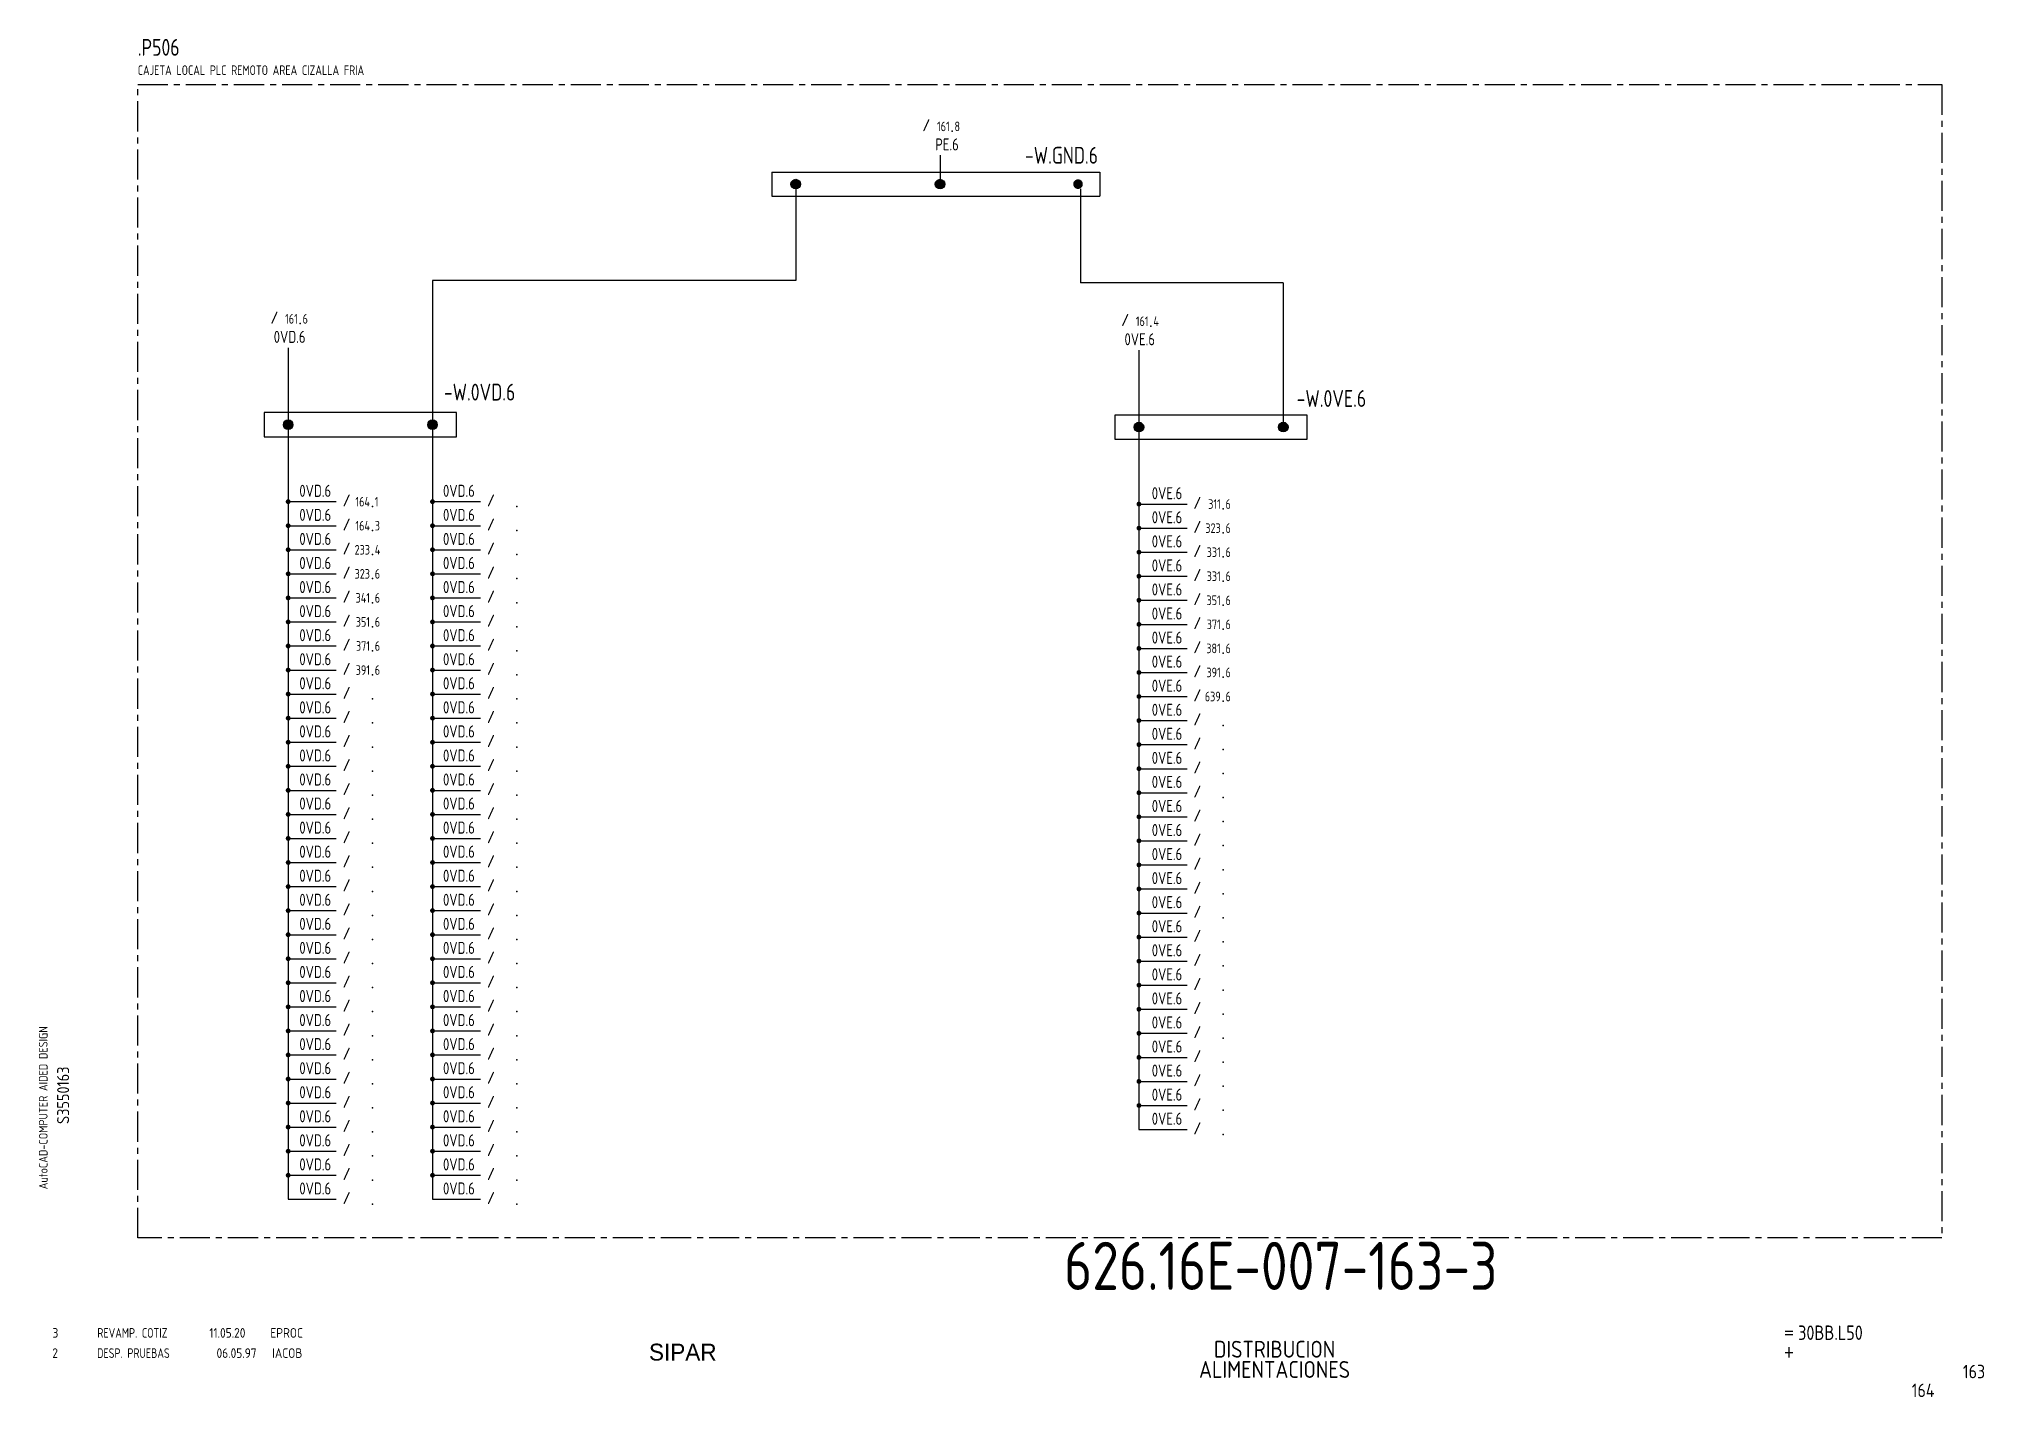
# Model space of a CAD drawing. Extents: x 10 to 414, y 6 to 288.
import ezdxf
from ezdxf.enums import TextEntityAlignment as Align

# ---------------------------------------------------------------- set-up
doc = ezdxf.new("R2010")
doc.units = 0
doc.header["$LTSCALE"] = 5
doc.header["$MEASUREMENT"] = 0
doc.header["$PDSIZE"] = -2
doc.linetypes.add('CENTER', pattern=[2, 1.25, -0.25, 0.25, -0.25])
doc.layers.get('0').update_dxf_attribs({"linetype": 'CONTINUOUS'})
doc.layers.add('CART', color=7, linetype='CONTINUOUS')
doc.styles.add('DIN', font='DIN.shx', dxfattribs={"width": 0.85})
doc.styles.add('ISO', font='DIN', dxfattribs={"width": 0.8})
doc.styles.add('N', font='ROMANS', dxfattribs={"width": 0.85, "height": 3})
doc.styles.add('SIMPLEX', font='SIMPLEX', dxfattribs={"width": 0.85})
doc.styles.add('X', font='UNIV.SHX', dxfattribs={"height": 3.5})

# ---------------------------------------------------------------- blocks, each defined once
blk = doc.blocks.new('CEI1076')
blk.add_point((-3.5, -1))
at = {"style": 'ISO'}
blk.add_text('/', height=2.5, dxfattribs=at).set_placement((-8, -1), align=Align.RIGHT)
for tag, height, style, flags, p in [('FG', 2, 'ISO', 8, (-4, -1)), ('#LINEA', 2.5, 'SIMPLEX', 1, (13.5, -4))]:
    blk.add_attdef(tag, text='', height=height, dxfattribs=dict(style=style, flags=flags)).set_placement(p, align=Align.RIGHT)
for tag, p, height, style, flags in [('CAT', (-3, -1), 2, 'ISO', 8), ('PRES', (2.5, -8.5), 2.5, 'SIMPLEX', 9)]:
    blk.add_attdef(tag, p, '', height=height, dxfattribs=dict(style=style, flags=flags))
at = {"color": 7, "linetype": 'Continuous', "style": 'ISO'}
blk.add_attdef('NOME', (3.5, 1), '', height=2.5, dxfattribs=at)
blk = doc.blocks.new('NOTA')
at = {"color": 5, "linetype": 'Continuous'}
blk.add_line((0, 0), (0, 0), dxfattribs=at)
at = {"color": 3, "style": 'DIN', "width": 0.8}
blk.add_attdef('NOME', text='', height=3.5, dxfattribs=at).set_placement((0, 0), align=Align.MIDDLE)
at = {"color": 7, "style": 'SIMPLEX', "flags": 9}
for tag, p in [('TIPO', (-2.04, -5.14)), ('QUADRO', (-2.04, -7.64))]:
    blk.add_attdef(tag, p, '', height=1, dxfattribs=at)
blk = doc.blocks.new('BOX')
at = {"color": 3, "style": 'ISO', "width": 0.8}
blk.add_attdef('BOX', (0, 6), '', height=3.5, dxfattribs=at)
at = {"color": 7, "style": 'ISO', "width": 0.8}
blk.add_attdef('DESC', (0, 2), '', height=2, dxfattribs=at)
blk = doc.blocks.new('REV2')
at = {"color": 3, "style": 'DIN'}
for s, width, p in [('2', 0.9, (12.45, 13.79)), ('DESP. PRUEBAS', 0.8, (21.76, 13.79)), ('06.05.97', 0.9, (46.59, 13.79)), ('IACOB', 0.9, (58.16, 13.79))]:
    blk.add_text(s, height=2, dxfattribs=dict(at, width=width)).set_placement(p)

msp = doc.modelspace()

# ---------------------------------------------------------------- linework, layer by layer
for p, q in [((196.98, 263.76), (196.98, 257.76)), ((166.98, 258.01), (166.98, 237.76)), ((226.15, 256.76), (226.15, 237.26)), ((91.48, 237.76), (91.48, 46.76)), ((166.98, 237.76), (91.48, 237.76)), ((268.31, 237.26), (226.15, 237.26)), ((268.31, 237.26), (268.31, 207.76)), ((61.48, 223.76), (61.48, 207.76)), ((238.31, 223.26), (238.31, 207.26)), ((61.48, 207.26), (61.48, 46.76)), ((238.31, 206.76), (238.31, 61.26)), ((61.48, 191.76), (71.48, 191.76)), ((91.48, 191.76), (101.48, 191.76)), ((238.31, 191.26), (248.31, 191.26)), ((61.48, 186.76), (71.48, 186.76)), ((91.48, 186.76), (101.48, 186.76)), ((238.31, 186.26), (248.31, 186.26)), ((61.48, 181.76), (71.48, 181.76)), ((91.48, 181.76), (101.48, 181.76)), ((238.31, 181.26), (248.31, 181.26)), ((61.48, 176.76), (71.48, 176.76)), ((91.48, 176.76), (101.48, 176.76)), ((238.31, 176.26), (248.31, 176.26)), ((61.48, 171.76), (71.48, 171.76)), ((91.48, 171.76), (101.48, 171.76)), ((238.31, 171.26), (248.31, 171.26)), ((61.48, 166.76), (71.48, 166.76)), ((91.48, 166.76), (101.48, 166.76)), ((238.31, 166.26), (248.31, 166.26)), ((61.48, 161.76), (71.48, 161.76)), ((91.48, 161.76), (101.48, 161.76)), ((238.31, 161.26), (248.31, 161.26)), ((61.48, 156.76), (71.48, 156.76)), ((91.48, 156.76), (101.48, 156.76)), ((238.31, 156.26), (248.31, 156.26)), ((61.48, 151.76), (71.48, 151.76)), ((91.48, 151.76), (101.48, 151.76)), ((238.31, 151.26), (248.31, 151.26)), ((61.48, 146.76), (71.48, 146.76)), ((91.48, 146.76), (101.48, 146.76)), ((238.31, 146.26), (248.31, 146.26)), ((61.48, 141.76), (71.48, 141.76)), ((91.48, 141.76), (101.48, 141.76)), ((238.31, 141.26), (248.31, 141.26)), ((61.48, 136.76), (71.48, 136.76)), ((91.48, 136.76), (101.48, 136.76)), ((238.31, 136.26), (248.31, 136.26)), ((61.48, 131.76), (71.48, 131.76)), ((91.48, 131.76), (101.48, 131.76)), ((238.31, 131.26), (248.31, 131.26)), ((61.48, 126.76), (71.48, 126.76)), ((91.48, 126.76), (101.48, 126.76)), ((238.31, 126.26), (248.31, 126.26)), ((61.48, 121.76), (71.48, 121.76)), ((91.48, 121.76), (101.48, 121.76)), ((238.31, 121.26), (248.31, 121.26)), ((61.48, 116.76), (71.48, 116.76)), ((91.48, 116.76), (101.48, 116.76)), ((238.31, 116.26), (248.31, 116.26)), ((61.48, 111.76), (71.48, 111.76)), ((91.48, 111.76), (101.48, 111.76)), ((238.31, 111.26), (248.31, 111.26)), ((61.48, 106.76), (71.48, 106.76)), ((91.48, 106.76), (101.48, 106.76)), ((238.31, 106.26), (248.31, 106.26)), ((61.48, 101.76), (71.48, 101.76)), ((91.48, 101.76), (101.48, 101.76)), ((238.31, 101.26), (248.31, 101.26)), ((61.48, 96.76), (71.48, 96.76)), ((91.48, 96.76), (101.48, 96.76)), ((238.31, 96.26), (248.31, 96.26)), ((61.48, 91.76), (71.48, 91.76)), ((91.48, 91.76), (101.48, 91.76)), ((238.31, 91.26), (248.31, 91.26)), ((61.48, 86.76), (71.48, 86.76)), ((91.48, 86.76), (101.48, 86.76)), ((238.31, 86.26), (248.31, 86.26)), ((61.48, 81.76), (71.48, 81.76)), ((91.48, 81.76), (101.48, 81.76)), ((238.31, 81.26), (248.31, 81.26)), ((61.48, 76.76), (71.48, 76.76)), ((91.48, 76.76), (101.48, 76.76)), ((238.31, 76.26), (248.31, 76.26)), ((61.48, 71.76), (71.48, 71.76)), ((91.48, 71.76), (101.48, 71.76)), ((238.31, 71.26), (248.31, 71.26)), ((61.48, 66.76), (71.48, 66.76)), ((91.48, 66.76), (101.48, 66.76)), ((238.31, 66.26), (248.31, 66.26)), ((61.48, 61.76), (71.48, 61.76)), ((91.48, 61.76), (101.48, 61.76)), ((238.31, 61.26), (248.31, 61.26)), ((61.48, 56.76), (71.48, 56.76)), ((91.48, 56.76), (101.48, 56.76)), ((61.48, 51.76), (71.48, 51.76)), ((91.48, 51.76), (101.48, 51.76)), ((61.48, 46.76), (71.48, 46.76)), ((91.48, 46.76), (101.48, 46.76))]:
    msp.add_line(p, q)
at = {"color": 4}
for p, q in [((161.98, 260.26), (161.98, 255.26)), ((230.15, 260.26), (230.15, 255.26)), ((56.48, 210.26), (56.48, 205.26)), ((96.48, 210.26), (56.48, 210.26)), ((96.48, 205.26), (96.48, 210.26)), ((233.31, 209.76), (233.31, 204.76)), ((273.31, 209.76), (233.31, 209.76)), ((273.31, 204.76), (273.31, 209.76)), ((56.48, 205.26), (96.48, 205.26)), ((233.31, 204.76), (273.31, 204.76))]:
    msp.add_line(p, q, dxfattribs=at)
at = {"color": 4, "linetype": 'Continuous'}
for p, q in [((161.98, 260.26), (230.15, 260.26)), ((161.98, 255.26), (230.15, 255.26))]:
    msp.add_line(p, q, dxfattribs=at)
at = {"color": 3, "linetype": 'CENTER'}
msp.add_lwpolyline([(30.21, 38.73), (30.21, 278.44), (405.21, 278.44), (405.21, 38.73)], close=True, dxfattribs=at)
for points, const_width in [([(166.48, 257.76, 1), (167.48, 257.76, 1)], 1), ([(196.48, 257.76, 1), (197.48, 257.76, 1)], 1), ([(225.15, 257.76, 1), (226.15, 257.76, 1)], 1), ([(60.98, 207.76, 1), (61.98, 207.76, 1)], 1), ([(90.98, 207.76, 1), (91.98, 207.76, 1)], 1), ([(237.81, 207.26, 1), (238.81, 207.26, 1)], 1), ([(267.81, 207.26, 1), (268.81, 207.26, 1)], 1), ([(61.23, 191.76, 1), (61.73, 191.76, 1)], 0.5), ([(91.23, 191.76, 1), (91.73, 191.76, 1)], 0.5), ([(238.06, 191.26, 1), (238.56, 191.26, 1)], 0.5), ([(61.23, 186.76, 1), (61.73, 186.76, 1)], 0.5), ([(91.23, 186.76, 1), (91.73, 186.76, 1)], 0.5), ([(238.06, 186.26, 1), (238.56, 186.26, 1)], 0.5), ([(61.23, 181.76, 1), (61.73, 181.76, 1)], 0.5), ([(91.23, 181.76, 1), (91.73, 181.76, 1)], 0.5), ([(238.06, 181.26, 1), (238.56, 181.26, 1)], 0.5), ([(61.23, 176.76, 1), (61.73, 176.76, 1)], 0.5), ([(91.23, 176.76, 1), (91.73, 176.76, 1)], 0.5), ([(238.06, 176.26, 1), (238.56, 176.26, 1)], 0.5), ([(61.23, 171.76, 1), (61.73, 171.76, 1)], 0.5), ([(91.23, 171.76, 1), (91.73, 171.76, 1)], 0.5), ([(238.06, 171.26, 1), (238.56, 171.26, 1)], 0.5), ([(61.23, 166.76, 1), (61.73, 166.76, 1)], 0.5), ([(91.23, 166.76, 1), (91.73, 166.76, 1)], 0.5), ([(238.06, 166.26, 1), (238.56, 166.26, 1)], 0.5), ([(61.23, 161.76, 1), (61.73, 161.76, 1)], 0.5), ([(91.23, 161.76, 1), (91.73, 161.76, 1)], 0.5), ([(238.06, 161.26, 1), (238.56, 161.26, 1)], 0.5), ([(61.23, 156.76, 1), (61.73, 156.76, 1)], 0.5), ([(91.23, 156.76, 1), (91.73, 156.76, 1)], 0.5), ([(238.06, 156.26, 1), (238.56, 156.26, 1)], 0.5), ([(61.23, 151.76, 1), (61.73, 151.76, 1)], 0.5), ([(91.23, 151.76, 1), (91.73, 151.76, 1)], 0.5), ([(238.06, 151.26, 1), (238.56, 151.26, 1)], 0.5), ([(61.23, 146.76, 1), (61.73, 146.76, 1)], 0.5), ([(91.23, 146.76, 1), (91.73, 146.76, 1)], 0.5), ([(238.06, 146.26, 1), (238.56, 146.26, 1)], 0.5), ([(61.23, 141.76, 1), (61.73, 141.76, 1)], 0.5), ([(91.23, 141.76, 1), (91.73, 141.76, 1)], 0.5), ([(238.06, 141.26, 1), (238.56, 141.26, 1)], 0.5), ([(61.23, 136.76, 1), (61.73, 136.76, 1)], 0.5), ([(91.23, 136.76, 1), (91.73, 136.76, 1)], 0.5), ([(238.06, 136.26, 1), (238.56, 136.26, 1)], 0.5), ([(61.23, 131.76, 1), (61.73, 131.76, 1)], 0.5), ([(91.23, 131.76, 1), (91.73, 131.76, 1)], 0.5), ([(238.06, 131.26, 1), (238.56, 131.26, 1)], 0.5), ([(61.23, 126.76, 1), (61.73, 126.76, 1)], 0.5), ([(91.23, 126.76, 1), (91.73, 126.76, 1)], 0.5), ([(238.06, 126.26, 1), (238.56, 126.26, 1)], 0.5), ([(61.23, 121.76, 1), (61.73, 121.76, 1)], 0.5), ([(91.23, 121.76, 1), (91.73, 121.76, 1)], 0.5), ([(238.06, 121.26, 1), (238.56, 121.26, 1)], 0.5), ([(61.23, 116.76, 1), (61.73, 116.76, 1)], 0.5), ([(91.23, 116.76, 1), (91.73, 116.76, 1)], 0.5), ([(238.06, 116.26, 1), (238.56, 116.26, 1)], 0.5), ([(61.23, 111.76, 1), (61.73, 111.76, 1)], 0.5), ([(91.23, 111.76, 1), (91.73, 111.76, 1)], 0.5), ([(238.06, 111.26, 1), (238.56, 111.26, 1)], 0.5), ([(61.23, 106.76, 1), (61.73, 106.76, 1)], 0.5), ([(91.23, 106.76, 1), (91.73, 106.76, 1)], 0.5), ([(238.06, 106.26, 1), (238.56, 106.26, 1)], 0.5), ([(61.23, 101.76, 1), (61.73, 101.76, 1)], 0.5), ([(91.23, 101.76, 1), (91.73, 101.76, 1)], 0.5), ([(238.06, 101.26, 1), (238.56, 101.26, 1)], 0.5), ([(61.23, 96.76, 1), (61.73, 96.76, 1)], 0.5), ([(91.23, 96.76, 1), (91.73, 96.76, 1)], 0.5), ([(238.06, 96.26, 1), (238.56, 96.26, 1)], 0.5), ([(61.23, 91.76, 1), (61.73, 91.76, 1)], 0.5), ([(91.23, 91.76, 1), (91.73, 91.76, 1)], 0.5), ([(238.06, 91.26, 1), (238.56, 91.26, 1)], 0.5), ([(61.23, 86.76, 1), (61.73, 86.76, 1)], 0.5), ([(91.23, 86.76, 1), (91.73, 86.76, 1)], 0.5), ([(238.06, 86.26, 1), (238.56, 86.26, 1)], 0.5), ([(61.23, 81.76, 1), (61.73, 81.76, 1)], 0.5), ([(91.23, 81.76, 1), (91.73, 81.76, 1)], 0.5), ([(238.06, 81.26, 1), (238.56, 81.26, 1)], 0.5), ([(61.23, 76.76, 1), (61.73, 76.76, 1)], 0.5), ([(91.23, 76.76, 1), (91.73, 76.76, 1)], 0.5), ([(238.06, 76.26, 1), (238.56, 76.26, 1)], 0.5), ([(61.23, 71.76, 1), (61.73, 71.76, 1)], 0.5), ([(91.23, 71.76, 1), (91.73, 71.76, 1)], 0.5), ([(238.06, 71.26, 1), (238.56, 71.26, 1)], 0.5), ([(61.23, 66.76, 1), (61.73, 66.76, 1)], 0.5), ([(91.23, 66.76, 1), (91.73, 66.76, 1)], 0.5), ([(238.06, 66.26, 1), (238.56, 66.26, 1)], 0.5), ([(61.23, 61.76, 1), (61.73, 61.76, 1)], 0.5), ([(91.23, 61.76, 1), (91.73, 61.76, 1)], 0.5), ([(61.23, 56.76, 1), (61.73, 56.76, 1)], 0.5), ([(91.23, 56.76, 1), (91.73, 56.76, 1)], 0.5), ([(61.23, 51.76, 1), (61.73, 51.76, 1)], 0.5), ([(91.23, 51.76, 1), (91.73, 51.76, 1)], 0.5)]:
    msp.add_lwpolyline(points, format="xyb", close=True, dxfattribs=dict(const_width=const_width))
for centre in [(166.98, 257.76), (196.98, 257.76), (61.48, 207.76), (91.48, 207.76), (238.31, 207.26), (268.31, 207.26)]:
    msp.add_circle(centre, 1)
at = {"linetype": 'Continuous'}
msp.add_arc((226.15, 257.26), 0.5, 90, 180, dxfattribs=at)

# ---------------------------------------------------------------- block references
for name, p, values in [('BOX', (30.21, 278.44), {'BOX': '.P506', 'DESC': 'CAJETA LOCAL PLC REMOTO AREA CIZALLA FRIA'}), ('NOTA', (222.22, 263.76), {'NOME': '-W.GND.6'})]:
    msp.add_blockref(name, p).add_auto_attribs(values)
ref = msp.add_blockref('CEI1076', (202.98, 269.76))
ref.add_attrib('NOME', 'PE.6', (195.98, 264.76), dxfattribs={"color": 7, "linetype": 'Continuous', "height": 2.5, "style": 'DIN', "width": 0.8})
ref.add_attrib('FG', '161', dxfattribs={"height": 2, "style": 'DIN', "width": 0.8, "flags": 8}).set_placement((198.98, 268.76), align=Align.RIGHT)
ref.add_attrib('CAT', '8', (199.98, 268.76), dxfattribs={"height": 2, "style": 'DIN', "width": 0.8, "flags": 8})
ref = msp.add_blockref('CEI1076', (67.48, 229.76))
ref.add_attrib('NOME', '0VD.6', (58.48, 224.76), dxfattribs={"color": 7, "linetype": 'Continuous', "height": 2.5, "style": 'DIN', "width": 0.8})
ref.add_attrib('FG', '161', dxfattribs={"height": 2, "style": 'DIN', "width": 0.8, "flags": 8}).set_placement((63.48, 228.76), align=Align.RIGHT)
ref.add_attrib('CAT', '6', (64.48, 228.76), dxfattribs={"height": 2, "style": 'DIN', "width": 0.8, "flags": 8})
ref = msp.add_blockref('CEI1076', (244.31, 229.26))
ref.add_attrib('NOME', '0VE.6', (235.31, 224.26), dxfattribs={"color": 7, "linetype": 'Continuous', "height": 2.5, "style": 'DIN', "width": 0.8})
ref.add_attrib('FG', '161', dxfattribs={"height": 2, "style": 'DIN', "width": 0.8, "flags": 8}).set_placement((240.31, 228.26), align=Align.RIGHT)
ref.add_attrib('CAT', '4', (241.31, 228.26), dxfattribs={"height": 2, "style": 'DIN', "width": 0.8, "flags": 8})
ref = msp.add_blockref('NOTA', (99.48, 214.26))
ref.add_attrib('NOME', '-W.0VD.6', dxfattribs={"color": 3, "height": 3.5, "style": 'DIN', "width": 0.8}).set_placement((101.27, 214.53), align=Align.MIDDLE)
ref = msp.add_blockref('NOTA', (276.33, 213.76))
ref.add_attrib('NOME', '-W.0VE.6', dxfattribs={"color": 3, "height": 3.5, "style": 'DIN', "width": 0.8}).set_placement((278.32, 213.21), align=Align.MIDDLE)
ref = msp.add_blockref('CEI1076', (82.48, 191.76))
ref.add_attrib('NOME', '0VD.6', (63.8, 192.76), dxfattribs={"color": 7, "linetype": 'Continuous', "height": 2.5, "style": 'DIN', "width": 0.8})
ref.add_attrib('FG', '164', dxfattribs={"height": 2, "style": 'DIN', "width": 0.8, "flags": 8}).set_placement((78.48, 190.76), align=Align.RIGHT)
ref.add_attrib('CAT', '1', (79.48, 190.76), dxfattribs={"height": 2, "style": 'DIN', "width": 0.8, "flags": 8})
ref = msp.add_blockref('CEI1076', (112.48, 191.76))
ref.add_attrib('NOME', '0VD.6', (93.66, 192.76), dxfattribs={"color": 7, "linetype": 'Continuous', "height": 2.5, "style": 'DIN', "width": 0.8})
ref = msp.add_blockref('CEI1076', (259.31, 191.26))
ref.add_attrib('NOME', '0VE.6', (240.98, 192.26), dxfattribs={"color": 7, "linetype": 'Continuous', "height": 2.5, "style": 'DIN', "width": 0.8})
ref.add_attrib('FG', '311', dxfattribs={"height": 2, "style": 'DIN', "width": 0.8, "flags": 8}).set_placement((255.31, 190.26), align=Align.RIGHT)
ref.add_attrib('CAT', '6', (256.31, 190.26), dxfattribs={"height": 2, "style": 'DIN', "width": 0.8, "flags": 8})
ref = msp.add_blockref('CEI1076', (82.48, 186.76))
ref.add_attrib('NOME', '0VD.6', (63.8, 187.76), dxfattribs={"color": 7, "linetype": 'Continuous', "height": 2.5, "style": 'DIN', "width": 0.8})
ref.add_attrib('FG', '164', dxfattribs={"height": 2, "style": 'DIN', "width": 0.8, "flags": 8}).set_placement((78.48, 185.76), align=Align.RIGHT)
ref.add_attrib('CAT', '3', (79.48, 185.76), dxfattribs={"height": 2, "style": 'DIN', "width": 0.8, "flags": 8})
ref = msp.add_blockref('CEI1076', (112.48, 186.76))
ref.add_attrib('NOME', '0VD.6', (93.66, 187.76), dxfattribs={"color": 7, "linetype": 'Continuous', "height": 2.5, "style": 'DIN', "width": 0.8})
ref = msp.add_blockref('CEI1076', (259.31, 186.26))
ref.add_attrib('NOME', '0VE.6', (240.98, 187.26), dxfattribs={"color": 7, "linetype": 'Continuous', "height": 2.5, "style": 'DIN', "width": 0.8})
ref.add_attrib('FG', '323', dxfattribs={"height": 2, "style": 'DIN', "width": 0.8, "flags": 8}).set_placement((255.31, 185.26), align=Align.RIGHT)
ref.add_attrib('CAT', '6', (256.31, 185.26), dxfattribs={"height": 2, "style": 'DIN', "width": 0.8, "flags": 8})
ref = msp.add_blockref('CEI1076', (82.48, 181.76))
ref.add_attrib('NOME', '0VD.6', (63.8, 182.76), dxfattribs={"color": 7, "linetype": 'Continuous', "height": 2.5, "style": 'DIN', "width": 0.8})
ref.add_attrib('FG', '233', dxfattribs={"height": 2, "style": 'DIN', "width": 0.8, "flags": 8}).set_placement((78.48, 180.76), align=Align.RIGHT)
ref.add_attrib('CAT', '4', (79.48, 180.76), dxfattribs={"height": 2, "style": 'DIN', "width": 0.8, "flags": 8})
ref = msp.add_blockref('CEI1076', (112.48, 181.76))
ref.add_attrib('NOME', '0VD.6', (93.66, 182.76), dxfattribs={"color": 7, "linetype": 'Continuous', "height": 2.5, "style": 'DIN', "width": 0.8})
ref = msp.add_blockref('CEI1076', (259.31, 181.26))
ref.add_attrib('NOME', '0VE.6', (240.98, 182.26), dxfattribs={"color": 7, "linetype": 'Continuous', "height": 2.5, "style": 'DIN', "width": 0.8})
ref.add_attrib('FG', '331', dxfattribs={"height": 2, "style": 'DIN', "width": 0.8, "flags": 8}).set_placement((255.31, 180.26), align=Align.RIGHT)
ref.add_attrib('CAT', '6', (256.31, 180.26), dxfattribs={"height": 2, "style": 'DIN', "width": 0.8, "flags": 8})
ref = msp.add_blockref('CEI1076', (82.48, 176.76))
ref.add_attrib('NOME', '0VD.6', (63.8, 177.76), dxfattribs={"color": 7, "linetype": 'Continuous', "height": 2.5, "style": 'DIN', "width": 0.8})
ref.add_attrib('FG', '323', dxfattribs={"height": 2, "style": 'DIN', "width": 0.8, "flags": 8}).set_placement((78.48, 175.76), align=Align.RIGHT)
ref.add_attrib('CAT', '6', (79.48, 175.76), dxfattribs={"height": 2, "style": 'DIN', "width": 0.8, "flags": 8})
ref = msp.add_blockref('CEI1076', (112.48, 176.76))
ref.add_attrib('NOME', '0VD.6', (93.66, 177.76), dxfattribs={"color": 7, "linetype": 'Continuous', "height": 2.5, "style": 'DIN', "width": 0.8})
ref = msp.add_blockref('CEI1076', (259.31, 176.26))
ref.add_attrib('NOME', '0VE.6', (240.98, 177.26), dxfattribs={"color": 7, "linetype": 'Continuous', "height": 2.5, "style": 'DIN', "width": 0.8})
ref.add_attrib('FG', '331', dxfattribs={"height": 2, "style": 'DIN', "width": 0.8, "flags": 8}).set_placement((255.31, 175.26), align=Align.RIGHT)
ref.add_attrib('CAT', '6', (256.31, 175.26), dxfattribs={"height": 2, "style": 'DIN', "width": 0.8, "flags": 8})
ref = msp.add_blockref('CEI1076', (82.48, 171.76))
ref.add_attrib('NOME', '0VD.6', (63.8, 172.76), dxfattribs={"color": 7, "linetype": 'Continuous', "height": 2.5, "style": 'DIN', "width": 0.8})
ref.add_attrib('FG', '341', dxfattribs={"height": 2, "style": 'DIN', "width": 0.8, "flags": 8}).set_placement((78.48, 170.76), align=Align.RIGHT)
ref.add_attrib('CAT', '6', (79.48, 170.76), dxfattribs={"height": 2, "style": 'DIN', "width": 0.8, "flags": 8})
ref = msp.add_blockref('CEI1076', (112.48, 171.76))
ref.add_attrib('NOME', '0VD.6', (93.66, 172.76), dxfattribs={"color": 7, "linetype": 'Continuous', "height": 2.5, "style": 'DIN', "width": 0.8})
ref = msp.add_blockref('CEI1076', (259.31, 171.26))
ref.add_attrib('NOME', '0VE.6', (240.98, 172.26), dxfattribs={"color": 7, "linetype": 'Continuous', "height": 2.5, "style": 'DIN', "width": 0.8})
ref.add_attrib('FG', '351', dxfattribs={"height": 2, "style": 'DIN', "width": 0.8, "flags": 8}).set_placement((255.31, 170.26), align=Align.RIGHT)
ref.add_attrib('CAT', '6', (256.31, 170.26), dxfattribs={"height": 2, "style": 'DIN', "width": 0.8, "flags": 8})
ref = msp.add_blockref('CEI1076', (82.48, 166.76))
ref.add_attrib('NOME', '0VD.6', (63.8, 167.76), dxfattribs={"color": 7, "linetype": 'Continuous', "height": 2.5, "style": 'DIN', "width": 0.8})
ref.add_attrib('FG', '351', dxfattribs={"height": 2, "style": 'DIN', "width": 0.8, "flags": 8}).set_placement((78.48, 165.76), align=Align.RIGHT)
ref.add_attrib('CAT', '6', (79.48, 165.76), dxfattribs={"height": 2, "style": 'DIN', "width": 0.8, "flags": 8})
ref = msp.add_blockref('CEI1076', (112.48, 166.76))
ref.add_attrib('NOME', '0VD.6', (93.66, 167.76), dxfattribs={"color": 7, "linetype": 'Continuous', "height": 2.5, "style": 'DIN', "width": 0.8})
ref = msp.add_blockref('CEI1076', (259.31, 166.26))
ref.add_attrib('NOME', '0VE.6', (240.98, 167.26), dxfattribs={"color": 7, "linetype": 'Continuous', "height": 2.5, "style": 'DIN', "width": 0.8})
ref.add_attrib('FG', '371', dxfattribs={"height": 2, "style": 'DIN', "width": 0.8, "flags": 8}).set_placement((255.31, 165.26), align=Align.RIGHT)
ref.add_attrib('CAT', '6', (256.31, 165.26), dxfattribs={"height": 2, "style": 'DIN', "width": 0.8, "flags": 8})
ref = msp.add_blockref('CEI1076', (82.48, 161.76))
ref.add_attrib('NOME', '0VD.6', (63.8, 162.76), dxfattribs={"color": 7, "linetype": 'Continuous', "height": 2.5, "style": 'DIN', "width": 0.8})
ref.add_attrib('FG', '371', dxfattribs={"height": 2, "style": 'DIN', "width": 0.8, "flags": 8}).set_placement((78.48, 160.76), align=Align.RIGHT)
ref.add_attrib('CAT', '6', (79.48, 160.76), dxfattribs={"height": 2, "style": 'DIN', "width": 0.8, "flags": 8})
ref = msp.add_blockref('CEI1076', (112.48, 161.76))
ref.add_attrib('NOME', '0VD.6', (93.66, 162.76), dxfattribs={"color": 7, "linetype": 'Continuous', "height": 2.5, "style": 'DIN', "width": 0.8})
ref = msp.add_blockref('CEI1076', (259.31, 161.26))
ref.add_attrib('NOME', '0VE.6', (240.98, 162.26), dxfattribs={"color": 7, "linetype": 'Continuous', "height": 2.5, "style": 'DIN', "width": 0.8})
ref.add_attrib('FG', '381', dxfattribs={"height": 2, "style": 'DIN', "width": 0.8, "flags": 8}).set_placement((255.31, 160.26), align=Align.RIGHT)
ref.add_attrib('CAT', '6', (256.31, 160.26), dxfattribs={"height": 2, "style": 'DIN', "width": 0.8, "flags": 8})
ref = msp.add_blockref('CEI1076', (82.48, 156.76))
ref.add_attrib('NOME', '0VD.6', (63.8, 157.76), dxfattribs={"color": 7, "linetype": 'Continuous', "height": 2.5, "style": 'DIN', "width": 0.8})
ref.add_attrib('FG', '391', dxfattribs={"height": 2, "style": 'DIN', "width": 0.8, "flags": 8}).set_placement((78.48, 155.76), align=Align.RIGHT)
ref.add_attrib('CAT', '6', (79.48, 155.76), dxfattribs={"height": 2, "style": 'DIN', "width": 0.8, "flags": 8})
ref = msp.add_blockref('CEI1076', (112.48, 156.76))
ref.add_attrib('NOME', '0VD.6', (93.66, 157.76), dxfattribs={"color": 7, "linetype": 'Continuous', "height": 2.5, "style": 'DIN', "width": 0.8})
ref = msp.add_blockref('CEI1076', (259.31, 156.26))
ref.add_attrib('NOME', '0VE.6', (240.98, 157.26), dxfattribs={"color": 7, "linetype": 'Continuous', "height": 2.5, "style": 'DIN', "width": 0.8})
ref.add_attrib('FG', '391', dxfattribs={"height": 2, "style": 'DIN', "width": 0.8, "flags": 8}).set_placement((255.31, 155.26), align=Align.RIGHT)
ref.add_attrib('CAT', '6', (256.31, 155.26), dxfattribs={"height": 2, "style": 'DIN', "width": 0.8, "flags": 8})
ref = msp.add_blockref('CEI1076', (82.48, 151.76))
ref.add_attrib('NOME', '0VD.6', (63.8, 152.76), dxfattribs={"color": 7, "linetype": 'Continuous', "height": 2.5, "style": 'DIN', "width": 0.8})
ref = msp.add_blockref('CEI1076', (112.48, 151.76))
ref.add_attrib('NOME', '0VD.6', (93.66, 152.76), dxfattribs={"color": 7, "linetype": 'Continuous', "height": 2.5, "style": 'DIN', "width": 0.8})
ref = msp.add_blockref('CEI1076', (259.31, 151.26))
ref.add_attrib('NOME', '0VE.6', (240.98, 152.26), dxfattribs={"color": 7, "linetype": 'Continuous', "height": 2.5, "style": 'DIN', "width": 0.8})
ref.add_attrib('FG', '639', dxfattribs={"height": 2, "style": 'DIN', "width": 0.8, "flags": 8}).set_placement((255.31, 150.26), align=Align.RIGHT)
ref.add_attrib('CAT', '6', (256.31, 150.26), dxfattribs={"height": 2, "style": 'DIN', "width": 0.8, "flags": 8})
ref = msp.add_blockref('CEI1076', (82.48, 146.76))
ref.add_attrib('NOME', '0VD.6', (63.8, 147.76), dxfattribs={"color": 7, "linetype": 'Continuous', "height": 2.5, "style": 'DIN', "width": 0.8})
ref = msp.add_blockref('CEI1076', (112.48, 146.76))
ref.add_attrib('NOME', '0VD.6', (93.66, 147.76), dxfattribs={"color": 7, "linetype": 'Continuous', "height": 2.5, "style": 'DIN', "width": 0.8})
ref = msp.add_blockref('CEI1076', (259.31, 146.26))
ref.add_attrib('NOME', '0VE.6', (240.98, 147.26), dxfattribs={"color": 7, "linetype": 'Continuous', "height": 2.5, "style": 'DIN', "width": 0.8})
ref = msp.add_blockref('CEI1076', (82.48, 141.76))
ref.add_attrib('NOME', '0VD.6', (63.8, 142.76), dxfattribs={"color": 7, "linetype": 'Continuous', "height": 2.5, "style": 'DIN', "width": 0.8})
ref = msp.add_blockref('CEI1076', (112.48, 141.76))
ref.add_attrib('NOME', '0VD.6', (93.66, 142.76), dxfattribs={"color": 7, "linetype": 'Continuous', "height": 2.5, "style": 'DIN', "width": 0.8})
ref = msp.add_blockref('CEI1076', (259.31, 141.26))
ref.add_attrib('NOME', '0VE.6', (240.98, 142.26), dxfattribs={"color": 7, "linetype": 'Continuous', "height": 2.5, "style": 'DIN', "width": 0.8})
ref = msp.add_blockref('CEI1076', (82.48, 136.76))
ref.add_attrib('NOME', '0VD.6', (63.8, 137.76), dxfattribs={"color": 7, "linetype": 'Continuous', "height": 2.5, "style": 'DIN', "width": 0.8})
ref = msp.add_blockref('CEI1076', (112.48, 136.76))
ref.add_attrib('NOME', '0VD.6', (93.66, 137.76), dxfattribs={"color": 7, "linetype": 'Continuous', "height": 2.5, "style": 'DIN', "width": 0.8})
ref = msp.add_blockref('CEI1076', (259.31, 136.26))
ref.add_attrib('NOME', '0VE.6', (240.98, 137.26), dxfattribs={"color": 7, "linetype": 'Continuous', "height": 2.5, "style": 'DIN', "width": 0.8})
ref = msp.add_blockref('CEI1076', (82.48, 131.76))
ref.add_attrib('NOME', '0VD.6', (63.8, 132.76), dxfattribs={"color": 7, "linetype": 'Continuous', "height": 2.5, "style": 'DIN', "width": 0.8})
ref = msp.add_blockref('CEI1076', (112.48, 131.76))
ref.add_attrib('NOME', '0VD.6', (93.66, 132.76), dxfattribs={"color": 7, "linetype": 'Continuous', "height": 2.5, "style": 'DIN', "width": 0.8})
ref = msp.add_blockref('CEI1076', (259.31, 131.26))
ref.add_attrib('NOME', '0VE.6', (240.98, 132.26), dxfattribs={"color": 7, "linetype": 'Continuous', "height": 2.5, "style": 'DIN', "width": 0.8})
ref = msp.add_blockref('CEI1076', (82.48, 126.76))
ref.add_attrib('NOME', '0VD.6', (63.8, 127.76), dxfattribs={"color": 7, "linetype": 'Continuous', "height": 2.5, "style": 'DIN', "width": 0.8})
ref = msp.add_blockref('CEI1076', (112.48, 126.76))
ref.add_attrib('NOME', '0VD.6', (93.66, 127.76), dxfattribs={"color": 7, "linetype": 'Continuous', "height": 2.5, "style": 'DIN', "width": 0.8})
ref = msp.add_blockref('CEI1076', (259.31, 126.26))
ref.add_attrib('NOME', '0VE.6', (240.98, 127.26), dxfattribs={"color": 7, "linetype": 'Continuous', "height": 2.5, "style": 'DIN', "width": 0.8})
ref = msp.add_blockref('CEI1076', (82.48, 121.76))
ref.add_attrib('NOME', '0VD.6', (63.8, 122.76), dxfattribs={"color": 7, "linetype": 'Continuous', "height": 2.5, "style": 'DIN', "width": 0.8})
ref = msp.add_blockref('CEI1076', (112.48, 121.76))
ref.add_attrib('NOME', '0VD.6', (93.66, 122.76), dxfattribs={"color": 7, "linetype": 'Continuous', "height": 2.5, "style": 'DIN', "width": 0.8})
ref = msp.add_blockref('CEI1076', (259.31, 121.26))
ref.add_attrib('NOME', '0VE.6', (240.98, 122.26), dxfattribs={"color": 7, "linetype": 'Continuous', "height": 2.5, "style": 'DIN', "width": 0.8})
ref = msp.add_blockref('CEI1076', (82.48, 116.76))
ref.add_attrib('NOME', '0VD.6', (63.8, 117.76), dxfattribs={"color": 7, "linetype": 'Continuous', "height": 2.5, "style": 'DIN', "width": 0.8})
ref = msp.add_blockref('CEI1076', (112.48, 116.76))
ref.add_attrib('NOME', '0VD.6', (93.66, 117.76), dxfattribs={"color": 7, "linetype": 'Continuous', "height": 2.5, "style": 'DIN', "width": 0.8})
ref = msp.add_blockref('CEI1076', (259.31, 116.26))
ref.add_attrib('NOME', '0VE.6', (240.98, 117.26), dxfattribs={"color": 7, "linetype": 'Continuous', "height": 2.5, "style": 'DIN', "width": 0.8})
ref = msp.add_blockref('CEI1076', (82.48, 111.76))
ref.add_attrib('NOME', '0VD.6', (63.8, 112.76), dxfattribs={"color": 7, "linetype": 'Continuous', "height": 2.5, "style": 'DIN', "width": 0.8})
ref = msp.add_blockref('CEI1076', (112.48, 111.76))
ref.add_attrib('NOME', '0VD.6', (93.66, 112.76), dxfattribs={"color": 7, "linetype": 'Continuous', "height": 2.5, "style": 'DIN', "width": 0.8})
ref = msp.add_blockref('CEI1076', (259.31, 111.26))
ref.add_attrib('NOME', '0VE.6', (240.98, 112.26), dxfattribs={"color": 7, "linetype": 'Continuous', "height": 2.5, "style": 'DIN', "width": 0.8})
ref = msp.add_blockref('CEI1076', (82.48, 106.76))
ref.add_attrib('NOME', '0VD.6', (63.8, 107.76), dxfattribs={"color": 7, "linetype": 'Continuous', "height": 2.5, "style": 'DIN', "width": 0.8})
ref = msp.add_blockref('CEI1076', (112.48, 106.76))
ref.add_attrib('NOME', '0VD.6', (93.66, 107.76), dxfattribs={"color": 7, "linetype": 'Continuous', "height": 2.5, "style": 'DIN', "width": 0.8})
ref = msp.add_blockref('CEI1076', (259.31, 106.26))
ref.add_attrib('NOME', '0VE.6', (240.98, 107.26), dxfattribs={"color": 7, "linetype": 'Continuous', "height": 2.5, "style": 'DIN', "width": 0.8})
ref = msp.add_blockref('CEI1076', (82.48, 101.76))
ref.add_attrib('NOME', '0VD.6', (63.8, 102.76), dxfattribs={"color": 7, "linetype": 'Continuous', "height": 2.5, "style": 'DIN', "width": 0.8})
ref = msp.add_blockref('CEI1076', (112.48, 101.76))
ref.add_attrib('NOME', '0VD.6', (93.66, 102.76), dxfattribs={"color": 7, "linetype": 'Continuous', "height": 2.5, "style": 'DIN', "width": 0.8})
ref = msp.add_blockref('CEI1076', (259.31, 101.26))
ref.add_attrib('NOME', '0VE.6', (240.98, 102.26), dxfattribs={"color": 7, "linetype": 'Continuous', "height": 2.5, "style": 'DIN', "width": 0.8})
ref = msp.add_blockref('CEI1076', (82.48, 96.76))
ref.add_attrib('NOME', '0VD.6', (63.8, 97.76), dxfattribs={"color": 7, "linetype": 'Continuous', "height": 2.5, "style": 'DIN', "width": 0.8})
ref = msp.add_blockref('CEI1076', (112.48, 96.76))
ref.add_attrib('NOME', '0VD.6', (93.66, 97.76), dxfattribs={"color": 7, "linetype": 'Continuous', "height": 2.5, "style": 'DIN', "width": 0.8})
ref = msp.add_blockref('CEI1076', (259.31, 96.26))
ref.add_attrib('NOME', '0VE.6', (240.98, 97.26), dxfattribs={"color": 7, "linetype": 'Continuous', "height": 2.5, "style": 'DIN', "width": 0.8})
ref = msp.add_blockref('CEI1076', (82.48, 91.76))
ref.add_attrib('NOME', '0VD.6', (63.8, 92.76), dxfattribs={"color": 7, "linetype": 'Continuous', "height": 2.5, "style": 'DIN', "width": 0.8})
ref = msp.add_blockref('CEI1076', (112.48, 91.76))
ref.add_attrib('NOME', '0VD.6', (93.66, 92.76), dxfattribs={"color": 7, "linetype": 'Continuous', "height": 2.5, "style": 'DIN', "width": 0.8})
ref = msp.add_blockref('CEI1076', (259.31, 91.26))
ref.add_attrib('NOME', '0VE.6', (240.98, 92.26), dxfattribs={"color": 7, "linetype": 'Continuous', "height": 2.5, "style": 'DIN', "width": 0.8})
ref = msp.add_blockref('CEI1076', (82.48, 86.76))
ref.add_attrib('NOME', '0VD.6', (63.8, 87.76), dxfattribs={"color": 7, "linetype": 'Continuous', "height": 2.5, "style": 'DIN', "width": 0.8})
ref = msp.add_blockref('CEI1076', (112.48, 86.76))
ref.add_attrib('NOME', '0VD.6', (93.66, 87.76), dxfattribs={"color": 7, "linetype": 'Continuous', "height": 2.5, "style": 'DIN', "width": 0.8})
ref = msp.add_blockref('CEI1076', (259.31, 86.26))
ref.add_attrib('NOME', '0VE.6', (240.98, 87.26), dxfattribs={"color": 7, "linetype": 'Continuous', "height": 2.5, "style": 'DIN', "width": 0.8})
ref = msp.add_blockref('CEI1076', (82.48, 81.76))
ref.add_attrib('NOME', '0VD.6', (63.8, 82.76), dxfattribs={"color": 7, "linetype": 'Continuous', "height": 2.5, "style": 'DIN', "width": 0.8})
ref = msp.add_blockref('CEI1076', (112.48, 81.76))
ref.add_attrib('NOME', '0VD.6', (93.66, 82.76), dxfattribs={"color": 7, "linetype": 'Continuous', "height": 2.5, "style": 'DIN', "width": 0.8})
ref = msp.add_blockref('CEI1076', (259.31, 81.26))
ref.add_attrib('NOME', '0VE.6', (240.98, 82.26), dxfattribs={"color": 7, "linetype": 'Continuous', "height": 2.5, "style": 'DIN', "width": 0.8})
ref = msp.add_blockref('CEI1076', (82.48, 76.76))
ref.add_attrib('NOME', '0VD.6', (63.8, 77.76), dxfattribs={"color": 7, "linetype": 'Continuous', "height": 2.5, "style": 'DIN', "width": 0.8})
ref = msp.add_blockref('CEI1076', (112.48, 76.76))
ref.add_attrib('NOME', '0VD.6', (93.66, 77.76), dxfattribs={"color": 7, "linetype": 'Continuous', "height": 2.5, "style": 'DIN', "width": 0.8})
ref = msp.add_blockref('CEI1076', (259.31, 76.26))
ref.add_attrib('NOME', '0VE.6', (240.98, 77.26), dxfattribs={"color": 7, "linetype": 'Continuous', "height": 2.5, "style": 'DIN', "width": 0.8})
ref = msp.add_blockref('CEI1076', (82.48, 71.76))
ref.add_attrib('NOME', '0VD.6', (63.8, 72.76), dxfattribs={"color": 7, "linetype": 'Continuous', "height": 2.5, "style": 'DIN', "width": 0.8})
ref = msp.add_blockref('CEI1076', (112.48, 71.76))
ref.add_attrib('NOME', '0VD.6', (93.66, 72.76), dxfattribs={"color": 7, "linetype": 'Continuous', "height": 2.5, "style": 'DIN', "width": 0.8})
ref = msp.add_blockref('CEI1076', (259.31, 71.26))
ref.add_attrib('NOME', '0VE.6', (240.98, 72.26), dxfattribs={"color": 7, "linetype": 'Continuous', "height": 2.5, "style": 'DIN', "width": 0.8})
ref = msp.add_blockref('CEI1076', (82.48, 66.76))
ref.add_attrib('NOME', '0VD.6', (63.8, 67.76), dxfattribs={"color": 7, "linetype": 'Continuous', "height": 2.5, "style": 'DIN', "width": 0.8})
ref = msp.add_blockref('CEI1076', (112.48, 66.76))
ref.add_attrib('NOME', '0VD.6', (93.66, 67.76), dxfattribs={"color": 7, "linetype": 'Continuous', "height": 2.5, "style": 'DIN', "width": 0.8})
ref = msp.add_blockref('CEI1076', (259.31, 66.26))
ref.add_attrib('NOME', '0VE.6', (240.98, 67.26), dxfattribs={"color": 7, "linetype": 'Continuous', "height": 2.5, "style": 'DIN', "width": 0.8})
ref = msp.add_blockref('CEI1076', (82.48, 61.76))
ref.add_attrib('NOME', '0VD.6', (63.8, 62.76), dxfattribs={"color": 7, "linetype": 'Continuous', "height": 2.5, "style": 'DIN', "width": 0.8})
ref = msp.add_blockref('CEI1076', (112.48, 61.76))
ref.add_attrib('NOME', '0VD.6', (93.66, 62.76), dxfattribs={"color": 7, "linetype": 'Continuous', "height": 2.5, "style": 'DIN', "width": 0.8})
ref = msp.add_blockref('CEI1076', (259.31, 61.26))
ref.add_attrib('NOME', '0VE.6', (240.98, 62.26), dxfattribs={"color": 7, "linetype": 'Continuous', "height": 2.5, "style": 'DIN', "width": 0.8})
ref = msp.add_blockref('CEI1076', (82.48, 56.76))
ref.add_attrib('NOME', '0VD.6', (63.8, 57.76), dxfattribs={"color": 7, "linetype": 'Continuous', "height": 2.5, "style": 'DIN', "width": 0.8})
ref = msp.add_blockref('CEI1076', (112.48, 56.76))
ref.add_attrib('NOME', '0VD.6', (93.66, 57.76), dxfattribs={"color": 7, "linetype": 'Continuous', "height": 2.5, "style": 'DIN', "width": 0.8})
ref = msp.add_blockref('CEI1076', (82.48, 51.76))
ref.add_attrib('NOME', '0VD.6', (63.8, 52.76), dxfattribs={"color": 7, "linetype": 'Continuous', "height": 2.5, "style": 'DIN', "width": 0.8})
ref = msp.add_blockref('CEI1076', (112.48, 51.76))
ref.add_attrib('NOME', '0VD.6', (93.66, 52.76), dxfattribs={"color": 7, "linetype": 'Continuous', "height": 2.5, "style": 'DIN', "width": 0.8})
ref = msp.add_blockref('CEI1076', (82.48, 46.76))
ref.add_attrib('NOME', '0VD.6', (63.8, 47.76), dxfattribs={"color": 7, "linetype": 'Continuous', "height": 2.5, "style": 'DIN', "width": 0.8})
ref = msp.add_blockref('CEI1076', (112.48, 46.76))
ref.add_attrib('NOME', '0VD.6', (93.66, 47.76), dxfattribs={"color": 7, "linetype": 'Continuous', "height": 2.5, "style": 'DIN', "width": 0.8})
msp.add_blockref('REV2', (0, 0), dxfattribs=at)

# ---------------------------------------------------------------- texts
at = {"color": 3, "style": 'DIN'}
for s, width, p in [('3', 0.9, (12.5, 17.99)), ('REVAMP. COTIZ', 0.8, (21.81, 17.99)), ('11.05.20', 0.9, (45.09, 17.99)), ('EPROC', 0.9, (57.77, 17.99))]:
    msp.add_text(s, height=2, dxfattribs=dict(at, width=width)).set_placement(p)
at = {"color": 2, "insert": (222.73, 37.92), "char_height": 10, "width": 111.0411, "attachment_point": 1, "style": 'DIN'}
msp.add_mtext('626.16E-007-163-3', dxfattribs=at)
at = {"layer": 'CART', "color": 1, "style": 'DIN', "width": 0.9}
msp.add_text('AutoCAD-COMPUTER AIDED DESIGN', height=1.8, rotation=90, dxfattribs=at).set_placement((11.47, 48.84))
at = {"layer": 'CART', "color": 3, "style": 'N', "width": 0.85}
for s, p in [('=', (372.24, 17.91)), ('+', (372.24, 13.87))]:
    msp.add_text(s, height=2.5, dxfattribs=at).set_placement(p)
at = {"layer": 'CART', "color": 3, "style": 'DIN', "width": 0.9, "flags": 1}
msp.add_attdef('S3550163', text='', height=2.5, rotation=90, dxfattribs=at).set_placement((15.95, 68.38), align=Align.CENTER)
at = {"layer": 'CART', "color": 3, "style": 'DIN', "width": 0.85}
msp.add_attdef('30BB.L50', text='', height=3, dxfattribs=at).set_placement((375.33, 16.63), align=Align.BOTTOM_LEFT)
at = {"layer": 'CART', "color": 6, "style": 'X', "flags": 1}
msp.add_attdef('SIPAR', text='', height=3.5, dxfattribs=at).set_placement((143.5, 15), align=Align.MIDDLE)
at = {"layer": 'CART', "color": 2, "style": 'DIN', "width": 0.9, "flags": 1}
for tag, p in [('DISTRIBUCION', (266.5, 15.6)), ('ALIMENTACIONES', (266.5, 11.39))]:
    msp.add_attdef(tag, text='', height=3.5, dxfattribs=at).set_placement(p, align=Align.MIDDLE)
msp.add_attdef('163', text='', height=2.8, dxfattribs=at).set_placement((414.2, 9.56), align=Align.RIGHT)
at = {"layer": 'CART', "color": 7, "style": 'DIN', "width": 0.9, "flags": 1}
msp.add_attdef('164', (398.93, 5.65), '', height=2.8, dxfattribs=at)

doc.saveas('drawing.dxf')
